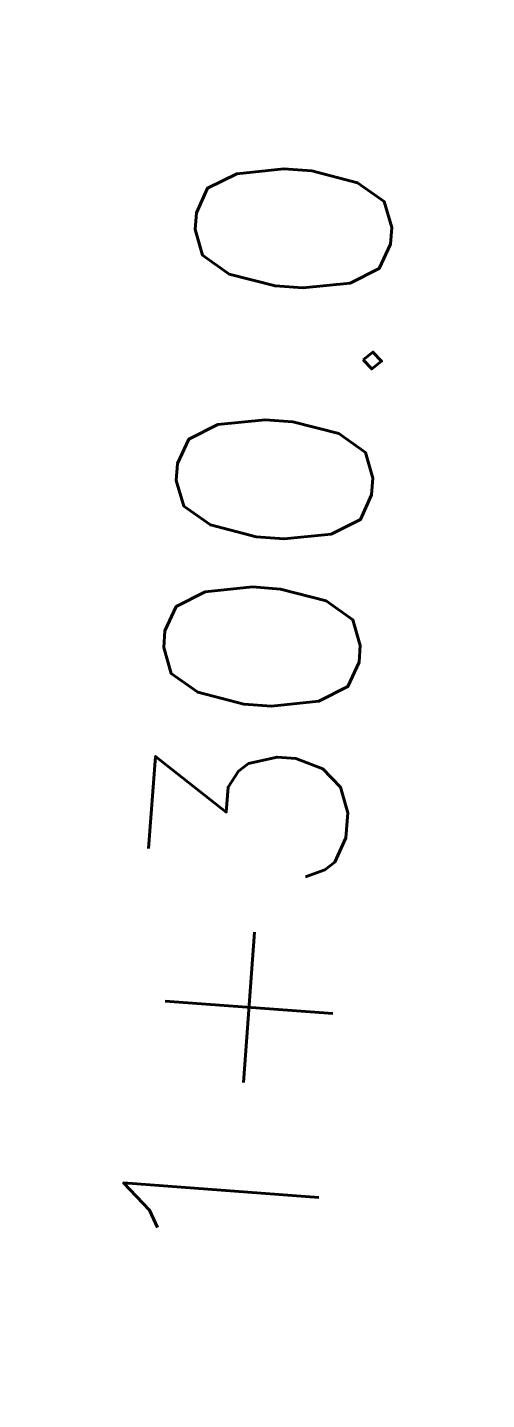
# Model space of a CAD drawing. Header units: metres. Extents: x 544752 to 548977, y 1840603 to 1844608.
# Drawn here: x 547811.57 to 547815.79, y 1842243.49 to 1842256.11 of the extents above; entities that cross this region are included whole.
import ezdxf

# ---------------------------------------------------------------- set-up
doc = ezdxf.new("R2010")
doc.units = ezdxf.units.M
doc.header["$MEASUREMENT"] = 0
doc.layers.add('C-ROAD-SAMP-TEXT', color=11, linetype='Continuous', lineweight=0)

msp = doc.modelspace()

# ---------------------------------------------------------------- texts
at = {"layer": 'C-ROAD-SAMP-TEXT', "color": 1, "linetype": 'Continuous', "lineweight": -3, "insert": (547813.68199601, 1842249.80058344), "char_height": 1.8, "width": 10.908, "attachment_point": 5, "rotation": 85.7123708504709, "bg_fill": 3, "box_fill_scale": 1.416666666666667, "bg_fill_color": 256, "bg_fill_true_color": 13158600, "bg_fill_transparency": 0}
msp.add_mtext('{\\Fsimplex.shx|c0;1+300.0}', dxfattribs=at)

doc.saveas('drawing.dxf')
